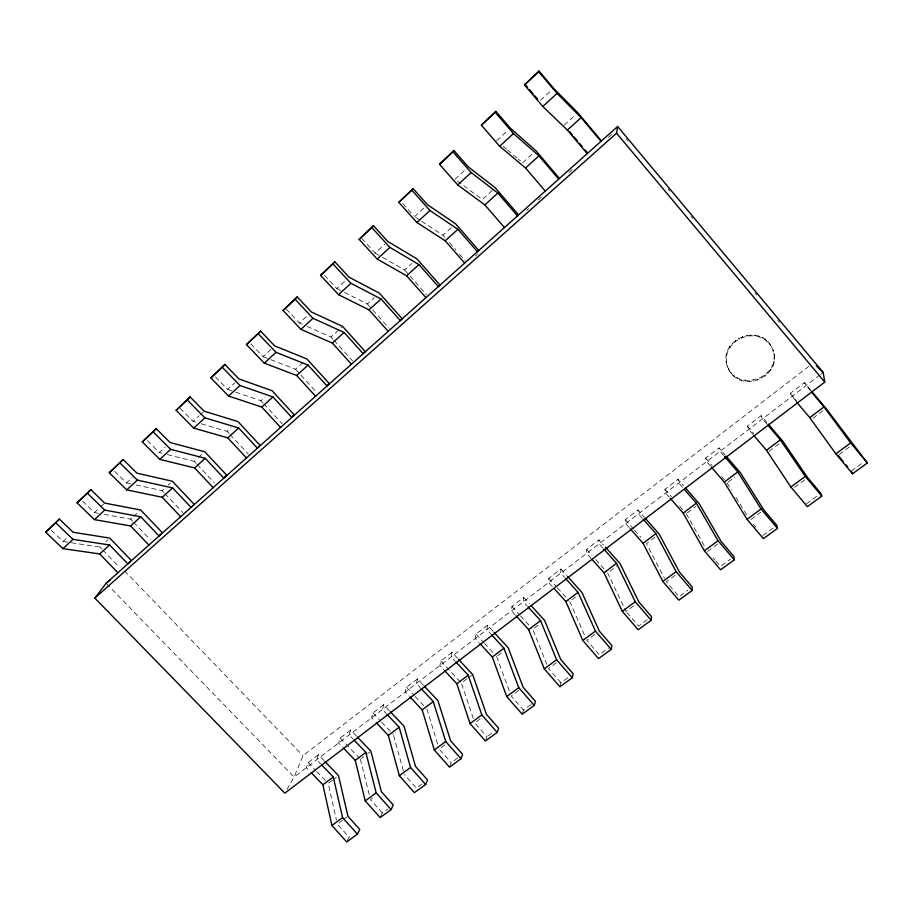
<?xml version="1.0" encoding="UTF-8"?>
<svg xmlns="http://www.w3.org/2000/svg" width="913" height="913" viewBox="0 0 913 913"><rect width="100%" height="100%" fill="white"/><g stroke="black" fill="none" stroke-linecap="round" stroke-linejoin="round"><path stroke-width="0.68" stroke-dasharray="4.57 3.42" d="M552.239 586.477L548.599 582.448L548.793 578.271L560.89 569.004L560.776 573.136L564.417 577.187M515.297 615.008L511.485 610.831L511.931 606.494L523.731 597.456L523.366 601.747L527.189 605.935M771.2 346.312C787.987 374.764 738.811 397.554 727.581 366.786C716.682 340.663 759.525 321.707 771.611 347.168L768.929 343.037M726.36 362.05L726.634 362.952C722.594 340.401 755.188 325.987 769.328 343.881M727.581 366.786L727.307 365.873C736.54 393.754 782.772 377.423 772.82 349.941L773.231 350.797M493.123 631.385L487.474 625.234L486.857 629.662L490.658 633.782M487.474 625.234L475.947 634.056L475.262 638.529L479.051 642.638M457.687 658.399L452.061 652.35L451.216 656.915L454.982 660.978M452.061 652.35L440.808 660.966L439.883 665.566L443.65 669.617M423.324 685.081L417.481 678.838L416.396 683.529L420.151 687.523M417.481 678.838L406.479 687.261L405.338 691.986L409.081 695.968M559.897 686.759L560.902 682.764L568.719 677.058M389.509 710.862L383.688 704.71L382.399 709.527L386.119 713.464M383.688 704.71L372.949 712.939L371.58 717.789L375.3 721.704M356.447 736.061L350.672 730.001L349.165 734.931L353.091 739.028M522.51 713.167L523.457 710.063L531.081 704.494M350.672 730.001L340.161 738.046L338.597 742.999L342.523 747.085M324.126 760.689L318.386 754.731L316.697 759.753L320.589 763.804M318.386 754.731L308.126 762.583L306.369 767.65L310.26 771.679M485.773 739.918L486.903 736.7L474.749 722.891L481.105 718.2M449.481 767.125L451.227 762.709L458.075 757.71M808.85 366.33L302.99 755.69L294.123 777.009L285.507 791.993M380.71 816.416L382.342 812.924L387.785 808.952M347.294 840.747L349.086 837.164L352.281 834.836M51.299 530.27L63.054 541.5L67.071 537.791M82.558 501.123L94.37 512.558L99.506 507.822M100.533 506.863L103.614 504.022M114.582 471.256L126.462 482.92L132.202 477.613M147.404 440.648L159.341 452.528L165.23 447.096M180.055 408.248L193.054 421.384L199.091 415.803M200.095 414.879L203.108 412.083M215.434 376.943L227.622 389.44L234.846 382.764M250.835 343.916L263.081 356.675L270.841 349.496M286.214 309.028L299.464 323.042L308.434 314.768M324.457 275.247L336.817 288.531L345 280.976M361.799 238.476L375.175 253.095L384.864 244.136M414.57 216.689L424.534 207.479M455.051 179.279L465.288 169.818M496.672 140.819L508.404 129.988M540.473 100.35L551.532 90.125M71.248 542.733L99.928 547.047L101.902 545.255M105.828 541.683L107.791 539.903M104.128 514.339L130.616 519.155L132.636 517.317M133.64 516.404L139.678 510.915M136.037 484.986L162.035 490.589L164.1 488.717M168.22 484.974L170.286 483.103M167.387 454.571L194.207 461.35L197.379 458.474M198.429 457.516L202.652 453.681M201.237 423.78L227.166 431.404L231.092 427.832M235.611 392.145L260.924 400.716L264.953 397.052M270.864 359.688L295.527 369.263L304.816 360.818M307.03 326.398L331.008 337.023L341.679 327.311M344.463 292.388L367.38 303.949L374.353 297.615M382.558 257.329L404.699 270.031L411.854 263.537M421.68 221.323L442.999 235.223L452.426 226.652M492.244 190.463L482.304 199.491L457.322 180.957M522.681 162.799L532.884 153.521M564.143 125.104L575.681 114.627M475.422 255.994L477.556 254.099M526.447 210.481L528.57 208.575M538.145 200.038L541.329 197.197M568.97 172.546L572.154 169.692M608.298 137.452L612.555 133.663M591.202 558.482L586.637 553.369L586.557 549.341L598.951 539.857L603.539 545.004M629.308 527.725L625.622 523.56L625.268 519.702L637.97 509.968L644.43 517.306M669.309 497.22L665.611 492.997L664.949 489.311L677.971 479.336L683.54 485.727M710.337 465.95L706.616 461.636L705.646 458.143L719.01 447.906L725.264 455.188M753.134 434.668L748.694 429.464L747.393 426.166L761.111 415.666L767.399 423.073M795.463 400.681L790.236 393.355L804.307 382.581L810.641 390.113M819.988 374.969L294.123 777.009L107.118 584.274M821.049 374.147L823.195 372.515M332.309 780.261L328.189 783.365L336.418 820.011M333.336 779.485L336.429 777.157M361.411 758.338L363.522 756.751M367.734 753.579L369.845 751.992M403.306 770.64L393.252 734.36L395.409 732.728M467.011 678.804L461.373 683.061L473.413 718.908M468.141 677.948L471.53 675.403M497.688 655.705L502.937 651.745M538.122 625.245L532.736 629.308L546.944 664.618M571.926 599.784L577.438 595.63M609.873 571.207L616.652 566.106M654.929 537.266L646.438 543.669L664.356 578.134M687.329 512.866L696.037 506.304M728.175 482.098L734.874 477.054M768.929 451.41L780.569 442.645M812.981 418.234L823.834 410.063M342.649 820.182L337.342 824.085L349.086 837.164M343.71 819.395L346.894 817.044M372.664 798.065L370.495 799.662L382.342 812.924M444.871 744.894L439.164 749.082L451.227 762.709M518.789 690.445L511.189 696.048L523.457 710.063M556.325 662.804L548.53 668.544L560.902 682.764M594.785 634.478L586.797 640.355L599.282 654.781L608.446 648.104M633.542 605.924L626.033 611.459L607.613 572.908M675.084 575.338L666.273 581.821L678.987 596.68L687.82 590.243M707.552 551.418L717.721 543.931M750.988 519.429L760.62 512.33M794.515 487.371L805.506 479.279M839.207 454.457L850.494 446.137M421.954 784.039L416.374 788.113L404.425 774.669M487.964 735.924L494.355 731.267M647.249 619.824L638.632 626.101L626.934 612.509M721.521 565.683L730.583 559.076M762.869 535.532L774.681 526.927M806.487 503.748L818.607 494.903M851.27 471.097L863.721 462.024M63.054 541.5L69.879 542.527M94.37 512.558L98.558 513.323M126.462 482.92L130.559 483.799M159.341 452.528L162.023 453.213M193.054 421.384L195.781 422.183M227.622 389.44L234.276 391.688M263.081 356.675L269.575 359.186M299.464 323.042L301.986 324.161M336.817 288.531L343.185 291.749M375.175 253.095L381.326 256.621M415.757 217.454L420.494 220.547M503.166 146.32L506.418 149.059M507.502 149.983L517.26 158.223M518.344 159.136L520.513 160.962M124.567 570.922L302.99 755.69M99.928 547.047L101.879 549.067M102.861 550.083L119.466 567.281M308.126 762.583L315.761 770.504M316.72 771.496L327.231 782.373M130.616 519.155L132.59 521.209M133.572 522.236L150.291 539.697M340.161 738.046L359.391 758.132M162.035 490.589L163.929 492.586M164.876 493.591L182.885 512.57M372.949 712.939L380.687 721.099M381.645 722.115L393.252 734.36M194.207 461.35L196.124 463.382M197.071 464.397L214.247 482.669M406.479 687.261L414.274 695.546M415.244 696.573L424.967 706.936M227.166 431.404L229.083 433.458M230.042 434.497L248.29 454.103M440.808 660.966L460.437 682.057M260.924 400.716L262.784 402.724M263.709 403.729L282.243 423.837M475.947 634.056L483.468 642.216M484.415 643.231L492.872 652.418M295.527 369.263L316.982 392.784M511.931 606.494L519.497 614.791M520.444 615.83L531.788 628.27M523.731 597.456L529.426 603.71M331.008 337.023L332.88 339.1M333.816 340.138L352.601 360.943M548.793 578.271L556.405 586.694M557.352 587.755L568.765 600.4M402.884 203.69L413.669 215.685M560.89 569.004L566.608 575.361M367.38 303.949L389.132 328.303M586.557 549.341L592.046 555.492M595.71 559.589L606.689 571.892M602.785 547.937L599.122 543.828L598.951 539.857M404.699 270.031L426.633 294.865M625.268 519.702L633.554 529.084M634.467 530.122L640.915 537.415M642.113 517.956L638.427 513.779L637.97 509.968M442.999 235.223L444.836 237.334M449.436 242.596L455.872 249.968M459.559 254.179L465.082 260.502M664.949 489.311L671.432 496.729M679.763 506.27L685.321 512.627M682.433 487.211L678.736 482.966L677.971 479.336M705.646 458.143L712.163 465.687M721.475 476.472L726.132 481.87M723.621 455.461L720.083 451.342L719.01 447.906M747.393 426.166L753.682 433.527M766.966 424.134L762.515 418.907L761.111 415.666M713.053 557.889L714.89 560.034M715.803 561.118L719.467 565.432M753.373 524.302L755.964 527.372M790.236 393.355L796.558 400.853M810.55 390.924L804.307 382.581M626.09 138.753L627.916 140.944M668.111 189.037L669.937 191.228M690.947 216.37L692.773 218.561M754.903 292.89L756.729 295.082M777.739 320.223L779.565 322.403M727.068 482.943L731.484 490.155M735.912 497.368L746.971 515.411M686.245 513.688L705.487 547.766M773.733 353.799L774.156 354.678M766.075 340.207L766.475 341.051M773.927 357.782L774.35 358.672M762.732 337.924L763.108 338.757M773.391 361.765L773.813 362.666M758.988 336.258L759.365 337.08M772.147 365.622L772.558 366.535M569.723 601.45L584.514 635.174M770.23 369.24L770.629 370.164M754.983 335.254L755.336 336.075M767.696 372.504L768.095 373.44M750.817 334.934L751.159 335.756M764.638 375.323L765.026 376.259M746.629 335.322L746.971 336.144M761.134 377.605L761.51 378.553M742.554 336.406L742.874 337.228M757.311 379.294L757.664 380.242M738.708 338.141L739.016 338.974M753.259 380.333L753.613 381.28M496.626 656.493L509.728 692.088M735.216 340.469L735.513 341.314M749.117 380.687L749.447 381.645M745.008 380.367L745.328 381.314M732.169 343.334L732.454 344.178M741.048 379.363L741.356 380.31M729.681 346.632L729.955 347.488M737.35 377.708L737.658 378.644M727.809 350.272L728.083 351.128M734.041 375.46L734.337 376.396M726.611 354.13L726.885 355.009M731.21 372.687L731.496 373.611M426.919 709.002L437.943 745.076M726.12 358.101L726.394 358.98M728.951 369.457L729.225 370.37M360.35 759.137L369.48 795.611"/><path stroke-width="1.37" d="M630.221 528.764L643.083 543.315L662.815 581.444L678.85 600.172L692.202 590.46L692.237 587.025L679.477 572.097L659.186 534.071L645.343 518.356M592.115 559.509L603.995 572.793L622.301 611.322L638.187 629.765L651.209 620.304L651.551 616.686L638.906 601.975L620.041 563.549L605.365 547.07M94.849 598.106L616.56 133.172L617.633 126.473L823.195 372.515L824.77 382.102L284.845 793.157L94.849 598.106L106.125 583.259L617.633 126.473M554.054 588.486L565.855 601.553L582.814 640.447L598.551 658.615L611.242 649.383L611.881 645.605L599.35 631.111L581.855 592.309L567.555 576.423M516.256 616.047L528.638 629.616L544.296 668.841L559.897 686.759L572.268 677.754L573.193 673.805L560.776 659.517L544.582 620.384L531.32 605.798M479.998 643.665L492.312 657.018L506.726 696.551L522.19 714.206L534.265 705.418L535.44 701.321L523.138 687.238L508.199 647.785L494.07 632.412M444.597 670.621L456.831 683.769L470.069 723.587L485.396 740.991L497.174 732.409L498.612 728.175L486.412 714.297L472.66 674.547L458.623 659.414M410.017 696.961L422.183 709.892L434.291 749.972L449.481 767.125L460.985 758.76L462.651 754.378L450.566 740.694L437.955 700.693L424.305 686.12M376.236 722.685L388.333 735.422L399.358 775.73L414.411 792.655L425.641 784.484L427.535 779.976L415.552 766.475L404.037 726.234L390.467 711.889M538.659 71.728L538.967 71.054L553.54 88.264L577.781 112.721L601.29 140.728L600.994 141.332L581.102 117.64L557.033 93.411L538.659 71.728L524.484 84.966L542.836 106.49L567.361 130.103L587.207 153.646L587.607 152.939L584.902 149.732M343.493 748.112L355.248 760.369L365.234 800.895L380.162 817.58L391.129 809.603L393.241 804.981L381.36 791.662L370.895 751.194L357.405 737.065M311.23 772.683L322.905 784.758L331.898 825.466L346.7 841.946L357.417 834.14L359.733 829.403L347.956 816.268L338.495 775.605L325.085 761.682M524.484 84.966L538.967 71.054M495.177 112.345L495.839 111.352L510.356 128.174L535.942 150.736L559.304 178.229L558.676 179.119L538.921 155.872L513.471 133.538L495.177 112.345L481.402 125.207L499.673 146.251L525.546 168.003L545.266 191.102M481.402 125.207L495.839 111.352M452.905 151.82L453.898 150.519L468.358 166.976L495.223 187.747L518.424 214.726L517.488 215.902L497.859 193.088L471.131 172.546L452.905 151.82L439.518 164.329L457.721 184.917L484.849 204.889L504.433 227.565M439.518 164.329L453.898 150.519M411.809 190.201L413.11 188.614L427.512 204.717L455.576 223.788L478.629 250.276L477.396 251.714L457.892 229.311L429.966 210.481L411.809 190.201L398.787 202.366L416.91 222.51L445.213 240.804L464.671 263.07M398.787 202.366L413.11 188.614M371.831 227.542L373.428 225.682L387.774 241.443L416.956 258.893L439.849 284.902L438.343 286.591L418.976 264.587L389.908 247.389L371.831 227.542L359.151 239.377L377.206 259.087L406.627 275.783L425.949 297.649M359.151 239.377L373.428 225.682M332.925 263.88L334.809 261.757L349.086 277.198L379.329 293.096L402.074 318.648L400.293 320.566L381.052 298.962L350.923 283.304L332.925 263.88L320.589 275.395L338.563 294.694L369.023 309.872L388.219 331.351M320.589 275.395L334.809 261.757M295.059 299.247L297.204 296.885L311.413 312.006L342.649 326.432L365.234 351.551L363.203 353.685L344.098 332.458L312.965 318.272L295.059 299.247L283.041 310.466L300.936 329.365L332.366 343.083L351.437 364.196M283.041 310.466L297.204 296.885M258.174 333.69L260.57 331.099L274.722 345.913L306.882 358.935L329.319 383.62L327.059 385.971L308.08 365.109L276.011 352.327L258.174 333.69L246.476 344.612L264.279 363.134L296.634 375.471L315.578 396.219M246.476 344.612L260.57 331.099M222.247 367.243L224.883 364.435L238.966 378.952L272.006 390.638L294.294 414.913L291.795 417.458L272.941 396.95L239.993 385.503L222.247 367.243L210.846 377.891L228.57 396.037L261.791 407.061L280.599 427.455M210.846 377.891L224.883 364.435M187.245 399.94L190.098 396.927L204.113 411.158L237.973 421.578L260.114 445.441L257.398 448.169L238.681 428.003L204.9 417.834L187.245 399.94L176.129 410.314L193.761 428.106L227.794 437.875L246.476 457.927M176.129 410.314L190.098 396.927M153.122 431.815L156.18 428.608L170.126 442.554L204.763 451.764L226.755 475.228L223.833 478.138L205.242 458.315L170.685 449.356L153.122 431.815L142.28 441.926L159.821 459.365L194.617 467.935L213.174 487.668M142.28 441.926L156.18 428.608M119.843 462.891L123.107 459.501L136.984 473.185L172.34 481.231L194.184 504.318L191.068 507.4L172.603 487.896L137.327 480.101L119.843 462.891L109.275 472.751L126.724 489.859L162.229 497.288L180.66 516.701M109.275 472.751L123.107 459.501M87.386 493.203L90.844 489.642L104.641 503.074L140.682 510.002L162.377 532.724L159.079 535.965L140.739 516.769L104.778 510.093L87.386 493.203L77.069 502.835L94.438 519.611L130.616 525.956L148.91 545.05M77.069 502.835L90.844 489.642M55.716 522.784L59.345 519.063L73.086 532.233L109.765 538.111L131.301 560.479L127.831 563.869L109.617 544.981L73.006 539.355L55.716 522.784L45.65 532.176L62.917 548.645L99.734 553.94L117.903 572.736M45.65 532.176L59.345 519.063M62.917 548.645L73.006 539.355M94.438 519.611L104.778 510.093M126.724 489.859L137.327 480.101M159.821 459.365L170.685 449.356M193.761 428.106L204.9 417.834M228.57 396.037L239.993 385.503M264.279 363.134L276.011 352.327M300.936 329.365L312.965 318.272M338.563 294.694L350.923 283.304M377.206 259.087L389.908 247.389M416.91 222.51L429.966 210.481M457.721 184.917L471.131 172.546M499.673 146.251L513.471 133.538M542.836 106.49L557.033 93.411M99.734 553.94L109.617 544.981M130.616 525.956L140.739 516.769M162.229 497.288L172.603 487.896M194.617 467.935L205.242 458.315M227.794 437.875L238.681 428.003M261.791 407.061L272.941 396.95M296.634 375.471L308.08 365.109M332.366 343.083L344.098 332.458M369.023 309.872L381.052 298.962M406.627 275.783L418.976 264.587M445.213 240.804L457.892 229.311M484.849 204.889L497.859 193.088M525.546 168.003L538.921 155.872M567.361 130.103L581.102 117.64M224.632 477.122L226.755 475.228M292.274 416.716L294.294 414.913M327.253 385.469L329.319 383.62M437.806 286.739L439.849 284.902M106.125 583.259L110.496 579.915M322.905 784.758L333.268 776.94L321.57 764.809M355.248 760.369L365.839 752.38L354.073 740.055M388.333 735.422L399.175 727.25L387.055 714.445M422.183 709.892L433.276 701.526L421.087 688.528M456.831 683.769L468.198 675.198L455.929 661.993M492.312 657.018L503.942 648.241L491.605 634.82M528.638 629.616L540.553 620.635L528.148 606.985M565.855 601.553L578.066 592.343L565.33 578.191M603.995 572.793L616.515 563.355L603.698 548.964M643.083 543.315L655.922 533.637L643.026 519.006M685.401 487.862L699.312 503.85L721.11 541.432L733.984 556.599L734.269 559.84L720.562 569.815L704.38 550.79L683.175 513.095L696.334 503.166L684.294 489.345M726.155 456.226L740.466 472.854L763.839 509.968L776.826 525.363L777.454 528.41L763.382 538.647L747.051 519.326L724.283 482.087L737.784 471.907L724.511 456.489M766.464 450.28L780.318 439.838L805.255 476.403L821.791 496.124L807.354 506.647L790.863 487.017L766.464 450.28L754.024 435.718M809.751 417.64L823.971 406.913L850.654 442.931L867.35 462.971L852.514 473.767L835.863 453.841L809.751 417.64L796.353 401.743M331.898 825.466L342.58 817.603L333.268 776.94M365.234 800.895L376.156 792.838L365.839 752.38M399.358 775.73L410.542 767.479L399.175 727.25M434.291 749.972L445.749 741.516L433.276 701.526M470.069 723.587L481.813 714.925L468.198 675.198M506.726 696.551L518.755 687.683L503.942 648.241M544.296 668.841L556.622 659.757L540.553 620.635M582.814 640.447L595.447 631.123L578.066 592.343M622.301 611.322L635.265 601.758L616.515 563.355M662.815 581.444L676.111 571.641L655.922 533.637M704.38 550.79L718.029 540.724L696.334 503.166M747.051 519.326L761.065 508.998L737.784 471.907M790.863 487.017L805.255 476.403M835.863 453.841L850.654 442.931M816.313 365.748L823.195 372.515M342.58 817.603L357.417 834.14M376.156 792.838L391.129 809.603M410.542 767.479L425.641 784.484M445.749 741.516L460.985 758.76M481.813 714.925L497.174 732.409M670.233 498.281L683.175 513.095M518.755 687.683L534.265 705.418M556.622 659.757L572.268 677.754M711.261 467.022L724.283 482.087M595.447 631.123L611.242 649.383M635.265 601.758L651.209 620.304M676.111 571.641L692.202 590.46M524.907 84.19L527.634 87.397M529.46 89.531L533.101 93.799M534.915 95.933L537.643 99.14M768.301 424.134L782.681 441.059L807.697 477.659L820.81 493.305L821.791 496.124M767.856 425.184L780.318 439.838M718.029 540.724L734.269 559.84M569.564 131.529L572.268 134.747M574.072 136.882L577.678 141.161M579.481 143.307L582.197 146.514M761.065 508.998L777.454 528.41M811.543 391.198L826.003 408.419L867.35 462.971M811.44 391.997L823.971 406.913M616.56 133.172L824.77 382.102M838.077 455.29L843.35 461.613M845.997 464.774L847.755 466.885M851.681 471.987L852.514 473.767"/></g></svg>
